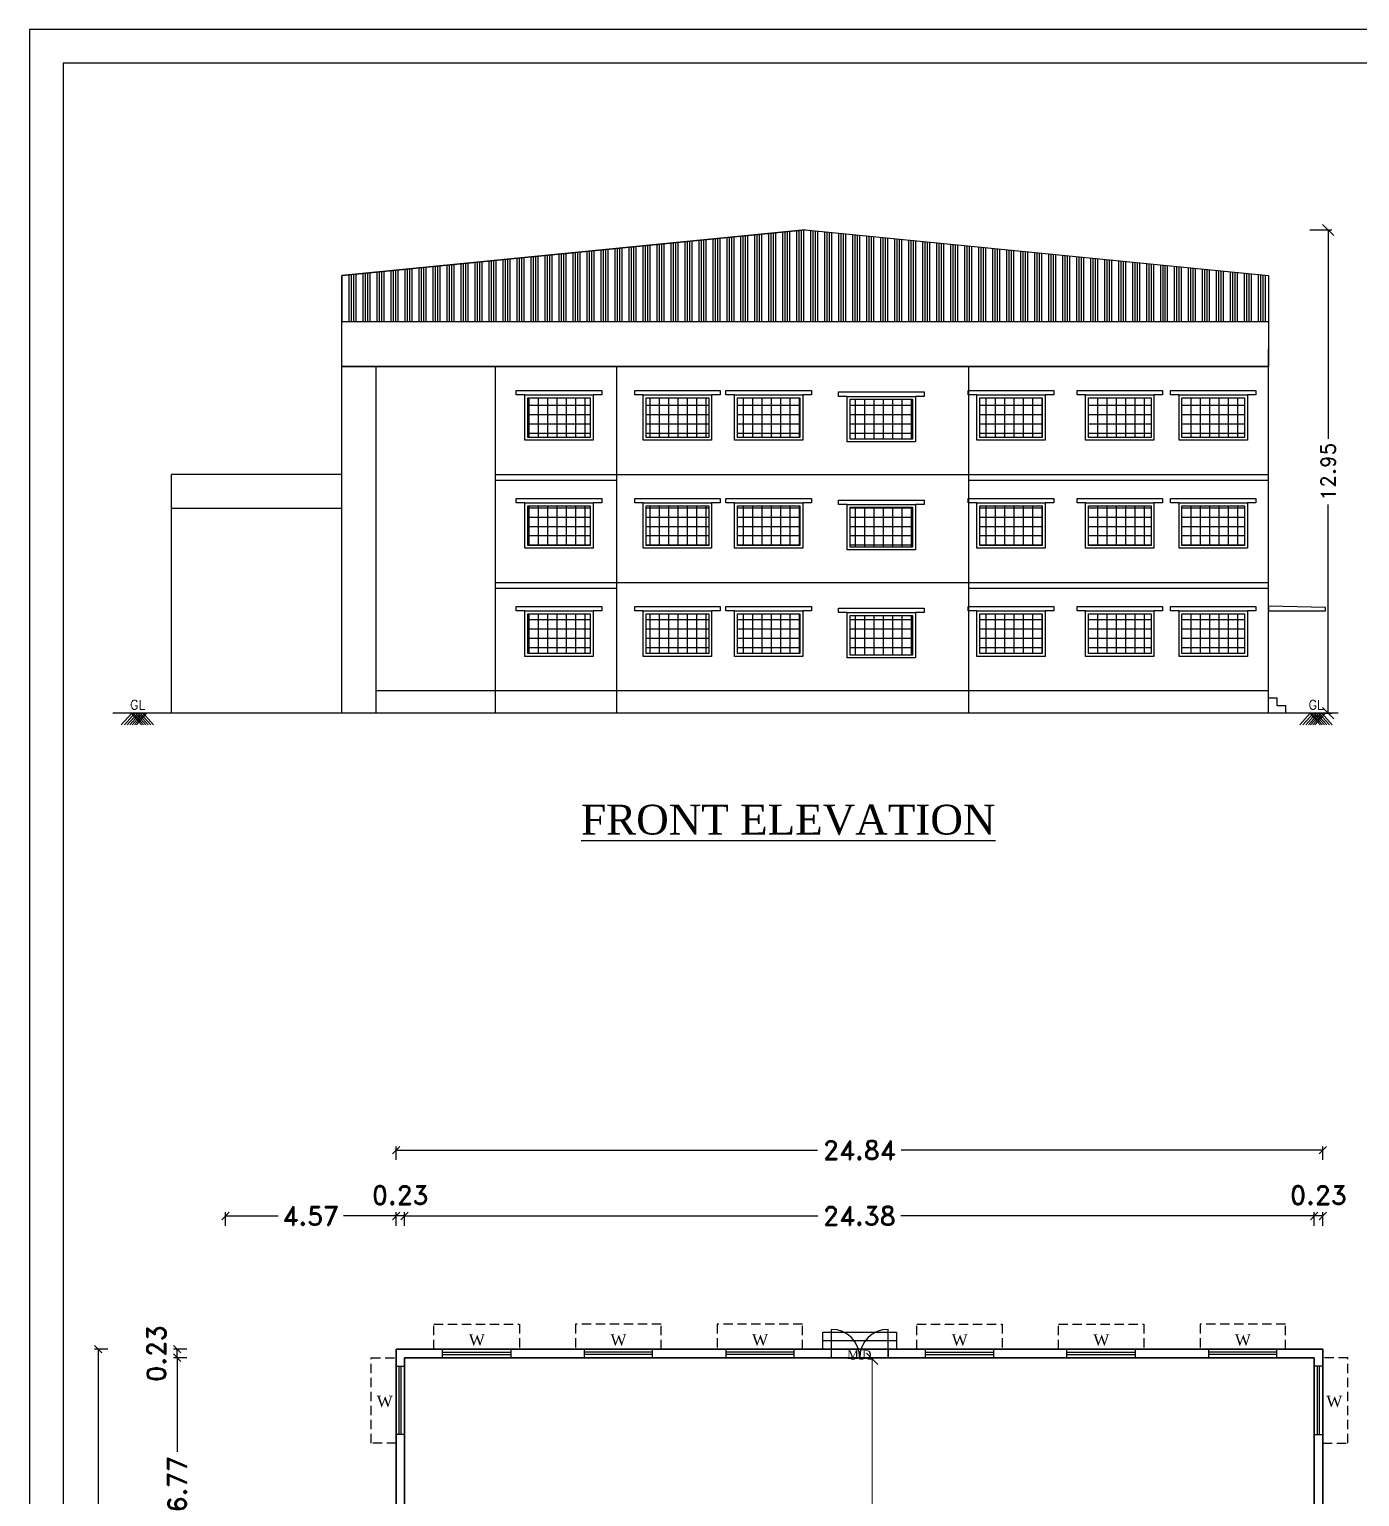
# Model space of a CAD drawing. Header units: metres. Extents: x 0 to 2856, y 0 to 1718.
# Drawn here: x 2689.32 to 2724.98, y 1651.28 to 1690.61 of the extents above; entities that cross this region are included whole.
import ezdxf

# ---------------------------------------------------------------- set-up
doc = ezdxf.new("R2010")
doc.units = ezdxf.units.M
doc.header["$MEASUREMENT"] = 0
doc.linetypes.add('DOT2', pattern=[0.125, 0, -0.125])
doc.linetypes.add('HIDDEN', pattern=[0.375, 0.25, -0.125])
doc.layers.add('BLK_1_FLR_0_BLT_UP_AREA', color=45, linetype='Continuous', plot=False)
for name, color, linetype in [('BLK_1_FLR_0_CARPET_AREA', 10, 'Continuous'), ('BLK_1_FLR_0_REGULAR_ROOM_1', 4, 'Continuous'), ('BLK_1_HT_OF_BLDG', 5, 'Continuous'), ('cen', 1, 'Continuous'), ('dim', 12, 'Continuous'), ('hat', 5, 'Continuous'), ('hid', 174, 'HIDDEN'), ('ID', 3, 'Continuous')]:
    doc.layers.add(name, color=color, linetype=linetype)
doc.layers.add('DIST_EXIT', color=7, linetype='Continuous', lineweight=0)
doc.styles.add('rd', font='romand.shx')
doc.styles.add('Tahoma', font='times.ttf', dxfattribs={"height": 0.3})
doc.dimstyles.get("Standard").update_dxf_attribs({"dimtxt": 3, "dimasz": 3, "dimexe": 1, "dimexo": 1, "dimgap": 0.09, "dimtad": 0, "dimdec": 4, "dimzin": 2, "dimdsep": 46, "dimlunit": 4, "dimtxsty": 'rd', "dimblk": 'OBLIQUE', "dimcen": 0.09, "dimclrd": 12, "dimclre": 12, "dimclrt": 5, "dimadec": 0, "dimazin": 0, "dimtfac": 1, "dimtdec": 4, "dimtix": 1, "dimtmove": 2, "dimatfit": 3, "dimfxl": 0, "dimtolj": 1, "dimtzin": 0, "dimarcsym": 0})
pattern_1 = [(90, (172.21432, -374.20915), (-0.25, 1e-16), []), (180, (172.21432, -374.20915), (-1e-16, -0.25), [])]

# ---------------------------------------------------------------- blocks, each defined once
blk = doc.blocks.new('A$C6815115D')
at = {"layer": 'cen'}
for p, q in [((0.23, 0.145), (2.06, 0.145)), ((0.23, 0.09), (2.06, 0.09))]:
    blk.add_line(p, q, dxfattribs=at)
blk.add_lwpolyline([(0.23, 0.23), (2.06, 0.23), (2.06, 0), (0.23, 0)], close=True, dxfattribs=at)
at = {"layer": 'hid', "linetype": 'HIDDEN'}
blk.add_lwpolyline([(0, 0.23), (0, 0.9), (2.29, 0.9), (2.29, 0.23)], dxfattribs=at)
blk = doc.blocks.new('_Oblique')
at = {"color": 0, "linetype": 'ByBlock', "lineweight": -2}
blk.add_line((-0.5, -0.5), (0.5, 0.5), dxfattribs=at)
blk = doc.blocks.new('*D131')
at = {"layer": 'Defpoints', "color": 0}
for p in [(2699.149, 1658.805), (2699.149, 1658.445), (2699.377, 1658.445)]:
    blk.add_point(p, dxfattribs=at)
at = {"layer": 'dim', "color": 12, "lineweight": -2}
for p, q in [((2699.149, 1658.545), (2699.149, 1658.905)), ((2699.377, 1658.805), (2699.149, 1658.805)), ((2699.377, 1658.545), (2699.377, 1658.905))]:
    blk.add_line(p, q, dxfattribs=at)
at = {"layer": 'dim', "color": 12, "lineweight": -2, "xscale": 0.2, "yscale": 0.2, "zscale": 0.2, "rotation": 180}
blk.add_blockref('_Oblique', (2699.149, 1658.805), dxfattribs=at)
at = {"layer": 'dim', "color": 12, "lineweight": -2, "xscale": 0.2, "yscale": 0.2, "zscale": 0.2}
blk.add_blockref('_Oblique', (2699.377, 1658.805), dxfattribs=at)
at = {"layer": 'dim', "color": 7, "insert": (2699.263, 1659.362), "char_height": 0.5, "attachment_point": 5, "style": 'rd'}
blk.add_mtext('\\A1;0.23', dxfattribs=at)
blk = doc.blocks.new('*D132')
at = {"layer": 'Defpoints', "color": 0}
for p in [(2699.377, 1658.805), (2699.377, 1658.445), (2723.761, 1658.445)]:
    blk.add_point(p, dxfattribs=at)
at = {"layer": 'dim', "color": 12, "lineweight": -2}
for p, q in [((2699.377, 1658.545), (2699.377, 1658.905)), ((2699.377, 1658.805), (2710.458, 1658.805)), ((2723.761, 1658.805), (2712.681, 1658.805)), ((2723.761, 1658.545), (2723.761, 1658.905))]:
    blk.add_line(p, q, dxfattribs=at)
at = {"layer": 'dim', "color": 12, "lineweight": -2, "xscale": 0.2, "yscale": 0.2, "zscale": 0.2, "rotation": 180}
blk.add_blockref('_Oblique', (2699.377, 1658.805), dxfattribs=at)
at = {"layer": 'dim', "color": 12, "lineweight": -2, "xscale": 0.2, "yscale": 0.2, "zscale": 0.2}
blk.add_blockref('_Oblique', (2723.761, 1658.805), dxfattribs=at)
at = {"layer": 'dim', "color": 7, "insert": (2711.569, 1658.805), "char_height": 0.5, "attachment_point": 5, "style": 'rd'}
blk.add_mtext('\\A1;24.38', dxfattribs=at)
blk = doc.blocks.new('*D133')
at = {"layer": 'Defpoints', "color": 0}
for p in [(2723.761, 1658.805), (2723.761, 1658.445), (2723.99, 1658.445)]:
    blk.add_point(p, dxfattribs=at)
at = {"layer": 'dim', "color": 12, "lineweight": -2}
for p, q in [((2723.761, 1658.545), (2723.761, 1658.905)), ((2723.99, 1658.805), (2723.761, 1658.805)), ((2723.99, 1658.545), (2723.99, 1658.905))]:
    blk.add_line(p, q, dxfattribs=at)
at = {"layer": 'dim', "color": 12, "lineweight": -2, "xscale": 0.2, "yscale": 0.2, "zscale": 0.2, "rotation": 180}
blk.add_blockref('_Oblique', (2723.761, 1658.805), dxfattribs=at)
at = {"layer": 'dim', "color": 12, "lineweight": -2, "xscale": 0.2, "yscale": 0.2, "zscale": 0.2}
blk.add_blockref('_Oblique', (2723.99, 1658.805), dxfattribs=at)
at = {"layer": 'dim', "color": 7, "insert": (2723.876, 1659.362), "char_height": 0.5, "attachment_point": 5, "style": 'rd'}
blk.add_mtext('\\A1;0.23', dxfattribs=at)
blk = doc.blocks.new('*D134')
at = {"layer": 'Defpoints', "color": 0}
for p in [(2699.149, 1660.571), (2699.149, 1660.211), (2723.99, 1660.211)]:
    blk.add_point(p, dxfattribs=at)
at = {"layer": 'dim', "color": 12, "lineweight": -2}
for p, q in [((2699.149, 1660.311), (2699.149, 1660.671)), ((2699.149, 1660.571), (2710.446, 1660.571)), ((2723.99, 1660.571), (2712.693, 1660.571)), ((2723.99, 1660.311), (2723.99, 1660.671))]:
    blk.add_line(p, q, dxfattribs=at)
at = {"layer": 'dim', "color": 12, "lineweight": -2, "xscale": 0.2, "yscale": 0.2, "zscale": 0.2, "rotation": 180}
blk.add_blockref('_Oblique', (2699.149, 1660.571), dxfattribs=at)
at = {"layer": 'dim', "color": 12, "lineweight": -2, "xscale": 0.2, "yscale": 0.2, "zscale": 0.2}
blk.add_blockref('_Oblique', (2723.99, 1660.571), dxfattribs=at)
at = {"layer": 'dim', "color": 7, "insert": (2711.569, 1660.571), "char_height": 0.5, "attachment_point": 5, "style": 'rd'}
blk.add_mtext('\\A1;24.84', dxfattribs=at)
blk = doc.blocks.new('*D135')
at = {"layer": 'Defpoints', "color": 0}
for p in [(2699.149, 1658.805), (2694.577, 1658.445), (2699.149, 1658.445)]:
    blk.add_point(p, dxfattribs=at)
at = {"layer": 'dim', "color": 12, "lineweight": -2}
for p, q in [((2694.577, 1658.545), (2694.577, 1658.905)), ((2694.577, 1658.805), (2695.989, 1658.805)), ((2699.149, 1658.805), (2697.737, 1658.805)), ((2699.149, 1658.545), (2699.149, 1658.905))]:
    blk.add_line(p, q, dxfattribs=at)
at = {"layer": 'dim', "color": 12, "lineweight": -2, "xscale": 0.2, "yscale": 0.2, "zscale": 0.2, "rotation": 180}
blk.add_blockref('_Oblique', (2694.577, 1658.805), dxfattribs=at)
at = {"layer": 'dim', "color": 12, "lineweight": -2, "xscale": 0.2, "yscale": 0.2, "zscale": 0.2}
blk.add_blockref('_Oblique', (2699.149, 1658.805), dxfattribs=at)
at = {"layer": 'dim', "color": 7, "insert": (2696.863, 1658.805), "char_height": 0.5, "attachment_point": 5, "style": 'rd'}
blk.add_mtext('\\A1;4.57', dxfattribs=at)
blk = doc.blocks.new('*D142')
at = {"layer": 'Defpoints', "color": 0}
for p in [(2693.281, 1655.234), (2693.64, 1655.234), (2693.64, 1655.006)]:
    blk.add_point(p, dxfattribs=at)
at = {"layer": 'dim', "color": 12, "lineweight": -2}
for p, q in [((2693.54, 1655.234), (2693.181, 1655.234)), ((2693.281, 1655.006), (2693.281, 1655.234)), ((2693.54, 1655.006), (2693.181, 1655.006))]:
    blk.add_line(p, q, dxfattribs=at)
at = {"layer": 'dim', "color": 12, "lineweight": -2, "xscale": 0.2, "yscale": 0.2, "zscale": 0.2}
for p, rotation in [((2693.281, 1655.234), 90), ((2693.281, 1655.006), 270)]:
    blk.add_blockref('_Oblique', p, dxfattribs=dict(at, rotation=rotation))
at = {"layer": 'dim', "color": 7, "insert": (2692.723, 1655.12), "char_height": 0.5, "attachment_point": 5, "rotation": 90, "style": 'rd'}
blk.add_mtext('\\A1;0.23', dxfattribs=at)
blk = doc.blocks.new('*D143')
at = {"layer": 'Defpoints', "color": 0}
for p in [(2693.281, 1655.006), (2693.64, 1655.006), (2693.64, 1648.234)]:
    blk.add_point(p, dxfattribs=at)
at = {"layer": 'dim', "color": 12, "lineweight": -2}
for p, q in [((2693.54, 1655.006), (2693.181, 1655.006)), ((2693.281, 1655.006), (2693.281, 1652.482)), ((2693.281, 1648.234), (2693.281, 1650.758)), ((2693.54, 1648.234), (2693.181, 1648.234))]:
    blk.add_line(p, q, dxfattribs=at)
at = {"layer": 'dim', "color": 12, "lineweight": -2, "xscale": 0.2, "yscale": 0.2, "zscale": 0.2}
for p, rotation in [((2693.281, 1655.006), 90), ((2693.281, 1648.234), 270)]:
    blk.add_blockref('_Oblique', p, dxfattribs=dict(at, rotation=rotation))
at = {"layer": 'dim', "color": 7, "insert": (2693.281, 1651.62), "char_height": 0.5, "attachment_point": 5, "rotation": 90, "style": 'rd'}
blk.add_mtext('\\A1;6.77', dxfattribs=at)
blk = doc.blocks.new('*D152')
at = {"layer": 'Defpoints', "color": 0}
for p in [(2691.161, 1655.234), (2691.52, 1655.234), (2691.52, 1604.876)]:
    blk.add_point(p, dxfattribs=at)
at = {"layer": 'dim', "color": 12, "lineweight": -2}
for p, q in [((2691.42, 1655.234), (2691.061, 1655.234)), ((2691.161, 1655.234), (2691.161, 1631.167)), ((2691.161, 1604.876), (2691.161, 1628.943)), ((2691.42, 1604.876), (2691.061, 1604.876))]:
    blk.add_line(p, q, dxfattribs=at)
at = {"layer": 'dim', "color": 12, "lineweight": -2, "xscale": 0.2, "yscale": 0.2, "zscale": 0.2}
for p, rotation in [((2691.161, 1655.234), 90), ((2691.161, 1604.876), 270)]:
    blk.add_blockref('_Oblique', p, dxfattribs=dict(at, rotation=rotation))
at = {"layer": 'dim', "color": 7, "insert": (2691.161, 1630.055), "char_height": 0.5, "attachment_point": 5, "rotation": 90, "style": 'rd'}
blk.add_mtext('\\A1;50.36', dxfattribs=at)
blk = doc.blocks.new('*D198')
at = {"layer": 'BLK_1_HT_OF_BLDG', "color": 12, "lineweight": -2}
for p, q in [((2723.642, 1685.236), (2724.235, 1685.236)), ((2724.135, 1685.236), (2724.135, 1679.64)), ((2724.135, 1672.282), (2724.135, 1677.878)), ((2723.642, 1672.282), (2724.235, 1672.282))]:
    blk.add_line(p, q, dxfattribs=at)
at = {"layer": 'Defpoints', "color": 0}
for p in [(2723.542, 1685.236), (2723.542, 1672.282), (2724.135, 1672.282)]:
    blk.add_point(p, dxfattribs=at)
at = {"layer": 'BLK_1_HT_OF_BLDG', "color": 12, "lineweight": -2, "xscale": 0.3, "yscale": 0.3, "zscale": 0.3}
for p, rotation in [((2724.135, 1685.236), 90), ((2724.135, 1672.282), 270)]:
    blk.add_blockref('_Oblique', p, dxfattribs=dict(at, rotation=rotation))
at = {"layer": 'BLK_1_HT_OF_BLDG', "color": 7, "insert": (2724.135, 1678.759), "char_height": 0.4, "attachment_point": 5, "rotation": 90, "style": 'rd'}
blk.add_mtext('\\A1;12.95', dxfattribs=at)
blk = doc.blocks.new('*D229')
at = {"layer": 'Defpoints', "color": 0}
for p in [(2711.245, 1654.975), (2711.909, 1654.975), (2710.269, 1631.783)]:
    blk.add_point(p, dxfattribs=at)
at = {"layer": 'DIST_EXIT', "linetype": 'DOT2', "lineweight": -2}
for p, q in [((2711.345, 1654.975), (2712.009, 1654.975)), ((2710.369, 1631.783), (2712.009, 1631.783))]:
    blk.add_line(p, q, dxfattribs=at)
at = {"layer": 'DIST_EXIT'}
for p, q in [((2711.909, 1654.975), (2711.909, 1644.079)), ((2711.909, 1631.783), (2711.909, 1642.679))]:
    blk.add_line(p, q, dxfattribs=at)
at = {"layer": 'DIST_EXIT', "xscale": 0.3, "yscale": 0.3, "zscale": 0.3}
for p, rotation in [((2711.909, 1654.975), 90), ((2711.909, 1631.783), 270)]:
    blk.add_blockref('_Oblique', p, dxfattribs=dict(at, rotation=rotation))
at = {"layer": 'DIST_EXIT', "insert": (2711.909, 1643.379), "char_height": 0.3, "attachment_point": 5, "rotation": 90, "style": 'rd'}
blk.add_mtext('\\A1;23.19', dxfattribs=at)

msp = doc.modelspace()

# ---------------------------------------------------------------- hatches: boundary and pattern name
at = {"layer": 'hat'}
h = msp.add_hatch(dxfattribs=at)
h.set_pattern_fill('ANSI34', color=256, scale=0.5, angle=45, style=0)
h.set_pattern_definition([(90, (28.2698, -447.0418), (-0.375, 1e-16), []), (90, (28.3323, -446.9793), (-0.375, 1e-16), []), (90, (28.3948, -446.9168), (-0.375, 1e-16), []), (90, (28.4573, -446.8543), (-0.375, 1e-16), [])])
h.paths.add_polyline_path([(2722.539, 1682.778), (2722.539, 1684.017), (2710.119, 1685.236), (2697.698, 1684.017), (2697.698, 1682.778)])
h = msp.add_hatch(dxfattribs=at)
h.set_pattern_fill('ANSI37', color=256, scale=2, angle=45)
h.set_pattern_definition(pattern_1)
h.paths.add_polyline_path([(2704.356, 1679.673), (2704.356, 1680.74), (2702.678, 1680.74), (2702.678, 1679.673)])
h = msp.add_hatch(dxfattribs=at)
h.set_pattern_fill('ANSI37', color=256, scale=2, angle=45)
h.set_pattern_definition(pattern_1)
h.paths.add_polyline_path([(2707.531, 1679.673), (2707.531, 1680.74), (2705.853, 1680.74), (2705.853, 1679.673)])
h = msp.add_hatch(dxfattribs=at)
h.set_pattern_fill('ANSI37', color=256, scale=2, angle=45)
h.set_pattern_definition(pattern_1)
h.paths.add_polyline_path([(2709.974, 1679.673), (2709.974, 1680.74), (2708.297, 1680.74), (2708.297, 1679.673)])
h = msp.add_hatch(dxfattribs=at)
h.set_pattern_fill('ANSI37', color=256, scale=2, angle=45)
h.set_pattern_definition(pattern_1)
h.paths.add_polyline_path([(2712.996, 1679.629), (2712.996, 1680.696), (2711.318, 1680.696), (2711.318, 1679.629)])
h = msp.add_hatch(dxfattribs=at)
h.set_pattern_fill('ANSI37', color=256, scale=2, angle=45)
h.set_pattern_definition(pattern_1)
h.paths.add_polyline_path([(2716.472, 1679.673), (2716.472, 1680.74), (2714.795, 1680.74), (2714.795, 1679.673)])
h = msp.add_hatch(dxfattribs=at)
h.set_pattern_fill('ANSI37', color=256, scale=2, angle=45)
h.set_pattern_definition(pattern_1)
h.paths.add_polyline_path([(2719.386, 1679.673), (2719.386, 1680.74), (2717.709, 1680.74), (2717.709, 1679.673)])
h = msp.add_hatch(dxfattribs=at)
h.set_pattern_fill('ANSI37', color=256, scale=2, angle=45)
h.set_pattern_definition(pattern_1)
h.paths.add_polyline_path([(2721.893, 1679.673), (2721.893, 1680.74), (2720.215, 1680.74), (2720.215, 1679.673)])
h = msp.add_hatch(dxfattribs=at)
h.set_pattern_fill('ANSI37', color=256, scale=2, angle=45)
h.set_pattern_definition(pattern_1)
h.paths.add_polyline_path([(2704.356, 1676.778), (2704.356, 1677.845), (2702.678, 1677.845), (2702.678, 1676.778)])
h = msp.add_hatch(dxfattribs=at)
h.set_pattern_fill('ANSI37', color=256, scale=2, angle=45)
h.set_pattern_definition(pattern_1)
h.paths.add_polyline_path([(2707.531, 1676.778), (2707.531, 1677.845), (2705.853, 1677.845), (2705.853, 1676.778)])
h = msp.add_hatch(dxfattribs=at)
h.set_pattern_fill('ANSI37', color=256, scale=2, angle=45)
h.set_pattern_definition(pattern_1)
h.paths.add_polyline_path([(2709.974, 1676.778), (2709.974, 1677.845), (2708.297, 1677.845), (2708.297, 1676.778)])
h = msp.add_hatch(dxfattribs=at)
h.set_pattern_fill('ANSI37', color=256, scale=2, angle=45)
h.set_pattern_definition(pattern_1)
h.paths.add_polyline_path([(2712.996, 1676.734), (2712.996, 1677.801), (2711.318, 1677.801), (2711.318, 1676.734)])
h = msp.add_hatch(dxfattribs=at)
h.set_pattern_fill('ANSI37', color=256, scale=2, angle=45)
h.set_pattern_definition(pattern_1)
h.paths.add_polyline_path([(2716.472, 1676.778), (2716.472, 1677.845), (2714.795, 1677.845), (2714.795, 1676.778)])
h = msp.add_hatch(dxfattribs=at)
h.set_pattern_fill('ANSI37', color=256, scale=2, angle=45)
h.set_pattern_definition(pattern_1)
h.paths.add_polyline_path([(2719.386, 1676.778), (2719.386, 1677.845), (2717.709, 1677.845), (2717.709, 1676.778)])
h = msp.add_hatch(dxfattribs=at)
h.set_pattern_fill('ANSI37', color=256, scale=2, angle=45)
h.set_pattern_definition(pattern_1)
h.paths.add_polyline_path([(2721.893, 1676.778), (2721.893, 1677.845), (2720.215, 1677.845), (2720.215, 1676.778)])
h = msp.add_hatch(dxfattribs=at)
h.set_pattern_fill('ANSI37', color=256, scale=2, angle=45)
h.set_pattern_definition(pattern_1)
h.paths.add_polyline_path([(2704.356, 1673.882), (2704.356, 1674.949), (2702.678, 1674.949), (2702.678, 1673.882)])
h = msp.add_hatch(dxfattribs=at)
h.set_pattern_fill('ANSI37', color=256, scale=2, angle=45)
h.set_pattern_definition(pattern_1)
h.paths.add_polyline_path([(2707.531, 1673.882), (2707.531, 1674.949), (2705.853, 1674.949), (2705.853, 1673.882)])
h = msp.add_hatch(dxfattribs=at)
h.set_pattern_fill('ANSI37', color=256, scale=2, angle=45)
h.set_pattern_definition(pattern_1)
h.paths.add_polyline_path([(2709.974, 1673.882), (2709.974, 1674.949), (2708.297, 1674.949), (2708.297, 1673.882)])
h = msp.add_hatch(dxfattribs=at)
h.set_pattern_fill('ANSI37', color=256, scale=2, angle=45)
h.set_pattern_definition(pattern_1)
h.paths.add_polyline_path([(2712.996, 1673.838), (2712.996, 1674.905), (2711.318, 1674.905), (2711.318, 1673.838)])
h = msp.add_hatch(dxfattribs=at)
h.set_pattern_fill('ANSI37', color=256, scale=2, angle=45)
h.set_pattern_definition(pattern_1)
h.paths.add_polyline_path([(2716.472, 1673.882), (2716.472, 1674.949), (2714.795, 1674.949), (2714.795, 1673.882)])
h = msp.add_hatch(dxfattribs=at)
h.set_pattern_fill('ANSI37', color=256, scale=2, angle=45)
h.set_pattern_definition(pattern_1)
h.paths.add_polyline_path([(2719.386, 1673.882), (2719.386, 1674.949), (2717.709, 1674.949), (2717.709, 1673.882)])
h = msp.add_hatch(dxfattribs=at)
h.set_pattern_fill('ANSI37', color=256, scale=2, angle=45)
h.set_pattern_definition(pattern_1)
h.paths.add_polyline_path([(2721.893, 1673.882), (2721.893, 1674.949), (2720.215, 1674.949), (2720.215, 1673.882)])

# ---------------------------------------------------------------- linework, layer by layer
at = {"linetype": 'Continuous', "lineweight": -2}
for p, q in [((2710.119, 1685.236), (2697.698, 1684.017)), ((2710.119, 1685.236), (2722.539, 1684.017)), ((2697.698, 1672.282), (2697.698, 1682.04)), ((2722.539, 1672.282), (2722.539, 1682.04)), ((2697.698, 1681.578), (2722.539, 1681.578)), ((2698.613, 1672.282), (2698.613, 1681.578)), ((2698.613, 1681.578), (2722.539, 1681.578)), ((2705.061, 1681.578), (2705.061, 1672.282)), ((2714.491, 1681.578), (2714.491, 1672.282)), ((2701.818, 1675.787), (2705.061, 1675.787)), ((2701.818, 1675.635), (2705.061, 1675.635)), ((2714.491, 1675.787), (2722.539, 1675.787)), ((2714.491, 1675.635), (2722.539, 1675.635)), ((2724.063, 1675.114), (2722.539, 1675.152)), ((2722.539, 1675.152), (2722.539, 1675.025)), ((2722.539, 1675.025), (2724.063, 1675.025)), ((2724.063, 1675.025), (2724.063, 1675.114)), ((2698.613, 1672.892), (2705.061, 1672.892)), ((2705.061, 1672.892), (2722.539, 1672.892)), ((2724.406, 1672.282), (2691.559, 1672.282))]:
    msp.add_line(p, q, dxfattribs=at)
for p, q in [((2697.698, 1682.778), (2722.539, 1682.778)), ((2701.818, 1675.787), (2701.818, 1681.578)), ((2693.126, 1672.282), (2693.126, 1678.683)), ((2697.698, 1678.683), (2693.126, 1678.683)), ((2701.818, 1678.683), (2714.491, 1678.683)), ((2714.491, 1678.683), (2722.539, 1678.683)), ((2701.818, 1678.53), (2705.061, 1678.53)), ((2714.491, 1678.53), (2722.539, 1678.53)), ((2697.698, 1677.768), (2693.126, 1677.768)), ((2697.698, 1672.282), (2697.698, 1677.768)), ((2701.818, 1672.282), (2701.818, 1675.787)), ((2701.818, 1675.787), (2722.539, 1675.787)), ((2710.587, 1655.236), (2710.587, 1655.695)), ((2710.587, 1655.695), (2712.567, 1655.695)), ((2710.587, 1655.465), (2712.567, 1655.465)), ((2710.817, 1655.465), (2712.337, 1655.465)), ((2712.567, 1655.695), (2712.567, 1655.236)), ((2699.149, 1648.236), (2699.149, 1655.236)), ((2699.149, 1655.236), (2723.99, 1655.236)), ((2710.817, 1655.006), (2710.817, 1655.235)), ((2710.817, 1655.235), (2712.337, 1655.235)), ((2712.337, 1655.235), (2712.337, 1655.006)), ((2723.99, 1655.236), (2723.99, 1604.878)), ((2699.379, 1611.431), (2699.379, 1655.006)), ((2699.379, 1655.006), (2710.817, 1655.006)), ((2712.337, 1655.006), (2723.76, 1655.006)), ((2723.76, 1655.006), (2723.76, 1643.892))]:
    msp.add_line(p, q)
at = {"lineweight": -2}
for p, q in [((2692.064, 1672.282), (2691.782, 1671.973)), ((2692.148, 1672.282), (2691.865, 1671.973)), ((2692.223, 1672.282), (2691.94, 1671.973)), ((2692.293, 1672.282), (2692.011, 1671.973)), ((2692.046, 1672.282), (2692.329, 1671.973)), ((2692.355, 1672.282), (2692.072, 1671.973)), ((2692.099, 1672.282), (2692.382, 1671.973)), ((2692.416, 1672.282), (2692.134, 1671.973)), ((2692.161, 1672.282), (2692.443, 1671.973)), ((2692.469, 1672.282), (2692.187, 1671.973)), ((2692.223, 1672.282), (2692.505, 1671.973)), ((2692.293, 1672.282), (2692.575, 1671.973)), ((2692.368, 1672.282), (2692.65, 1671.973)), ((2723.657, 1672.282), (2723.375, 1671.973)), ((2723.741, 1672.282), (2723.458, 1671.973)), ((2723.816, 1672.282), (2723.533, 1671.973)), ((2723.886, 1672.282), (2723.604, 1671.973)), ((2723.64, 1672.282), (2723.922, 1671.973)), ((2723.948, 1672.282), (2723.665, 1671.973)), ((2723.692, 1672.282), (2723.975, 1671.973)), ((2724.009, 1672.282), (2723.727, 1671.973)), ((2723.754, 1672.282), (2724.036, 1671.973)), ((2724.062, 1672.282), (2723.78, 1671.973)), ((2723.816, 1672.282), (2724.098, 1671.973)), ((2723.886, 1672.282), (2724.168, 1671.973)), ((2723.961, 1672.282), (2724.243, 1671.973))]:
    msp.add_line(p, q, dxfattribs=at)
at = {"color": 30}
for points in [[(2689.318, 1574.683), (2855.825, 1574.683), (2855.825, 1690.613), (2689.318, 1690.613)], [(2690.223, 1575.588), (2854.92, 1575.588), (2854.92, 1689.708), (2690.223, 1689.708), (2690.223, 1575.588)]]:
    msp.add_lwpolyline(points, close=True, dxfattribs=at)
at = {"linetype": 'Continuous', "lineweight": -2}
for points in [[(2697.698, 1684.017), (2710.119, 1685.236), (2722.539, 1684.017), (2722.539, 1681.578), (2697.698, 1681.578)], [(2702.602, 1680.816), (2704.432, 1680.816), (2704.432, 1679.597), (2702.602, 1679.597)], [(2702.678, 1680.74), (2704.356, 1680.74), (2704.356, 1679.673), (2702.678, 1679.673)], [(2705.777, 1680.816), (2707.607, 1680.816), (2707.607, 1679.597), (2705.777, 1679.597)], [(2705.853, 1680.74), (2707.531, 1680.74), (2707.531, 1679.673), (2705.853, 1679.673)], [(2708.221, 1680.816), (2710.051, 1680.816), (2710.051, 1679.597), (2708.221, 1679.597)], [(2708.297, 1680.74), (2709.974, 1680.74), (2709.974, 1679.673), (2708.297, 1679.673)], [(2711.242, 1680.772), (2713.072, 1680.772), (2713.072, 1679.553), (2711.242, 1679.553)], [(2711.318, 1680.696), (2712.996, 1680.696), (2712.996, 1679.629), (2711.318, 1679.629)], [(2714.718, 1680.816), (2716.548, 1680.816), (2716.548, 1679.597), (2714.718, 1679.597)], [(2714.795, 1680.74), (2716.472, 1680.74), (2716.472, 1679.673), (2714.795, 1679.673)], [(2717.633, 1680.816), (2719.463, 1680.816), (2719.463, 1679.597), (2717.633, 1679.597)], [(2717.709, 1680.74), (2719.386, 1680.74), (2719.386, 1679.673), (2717.709, 1679.673)], [(2720.139, 1680.816), (2721.969, 1680.816), (2721.969, 1679.597), (2720.139, 1679.597)], [(2720.215, 1680.74), (2721.893, 1680.74), (2721.893, 1679.673), (2720.215, 1679.673)], [(2702.602, 1677.921), (2704.432, 1677.921), (2704.432, 1676.702), (2702.602, 1676.702)], [(2705.777, 1677.921), (2707.607, 1677.921), (2707.607, 1676.702), (2705.777, 1676.702)], [(2708.221, 1677.921), (2710.051, 1677.921), (2710.051, 1676.702), (2708.221, 1676.702)], [(2711.242, 1677.877), (2713.072, 1677.877), (2713.072, 1676.658), (2711.242, 1676.658)], [(2714.718, 1677.921), (2716.548, 1677.921), (2716.548, 1676.702), (2714.718, 1676.702)], [(2717.633, 1677.921), (2719.463, 1677.921), (2719.463, 1676.702), (2717.633, 1676.702)], [(2720.139, 1677.921), (2721.969, 1677.921), (2721.969, 1676.702), (2720.139, 1676.702)], [(2702.678, 1677.845), (2704.356, 1677.845), (2704.356, 1676.778), (2702.678, 1676.778)], [(2705.853, 1677.845), (2707.531, 1677.845), (2707.531, 1676.778), (2705.853, 1676.778)], [(2708.297, 1677.845), (2709.974, 1677.845), (2709.974, 1676.778), (2708.297, 1676.778)], [(2711.318, 1677.801), (2712.996, 1677.801), (2712.996, 1676.734), (2711.318, 1676.734)], [(2714.795, 1677.845), (2716.472, 1677.845), (2716.472, 1676.778), (2714.795, 1676.778)], [(2717.709, 1677.845), (2719.386, 1677.845), (2719.386, 1676.778), (2717.709, 1676.778)], [(2720.215, 1677.845), (2721.893, 1677.845), (2721.893, 1676.778), (2720.215, 1676.778)], [(2702.602, 1675.025), (2704.432, 1675.025), (2704.432, 1673.806), (2702.602, 1673.806)], [(2702.678, 1674.949), (2704.356, 1674.949), (2704.356, 1673.882), (2702.678, 1673.882)], [(2705.777, 1675.025), (2707.607, 1675.025), (2707.607, 1673.806), (2705.777, 1673.806)], [(2705.853, 1674.949), (2707.531, 1674.949), (2707.531, 1673.882), (2705.853, 1673.882)], [(2708.221, 1675.025), (2710.051, 1675.025), (2710.051, 1673.806), (2708.221, 1673.806)], [(2708.297, 1674.949), (2709.974, 1674.949), (2709.974, 1673.882), (2708.297, 1673.882)], [(2711.242, 1674.981), (2713.072, 1674.981), (2713.072, 1673.762), (2711.242, 1673.762)], [(2711.318, 1674.905), (2712.996, 1674.905), (2712.996, 1673.838), (2711.318, 1673.838)], [(2714.718, 1675.025), (2716.548, 1675.025), (2716.548, 1673.806), (2714.718, 1673.806)], [(2714.795, 1674.949), (2716.472, 1674.949), (2716.472, 1673.882), (2714.795, 1673.882)], [(2717.633, 1675.025), (2719.463, 1675.025), (2719.463, 1673.806), (2717.633, 1673.806)], [(2717.709, 1674.949), (2719.386, 1674.949), (2719.386, 1673.882), (2717.709, 1673.882)], [(2720.139, 1675.025), (2721.969, 1675.025), (2721.969, 1673.806), (2720.139, 1673.806)], [(2720.215, 1674.949), (2721.893, 1674.949), (2721.893, 1673.882), (2720.215, 1673.882)]]:
    msp.add_lwpolyline(points, close=True, dxfattribs=at)
for points in [[(2702.602, 1680.816), (2702.372, 1680.816), (2702.372, 1680.936), (2704.432, 1680.936), (2704.662, 1680.936), (2704.662, 1680.816), (2704.432, 1680.816)], [(2705.777, 1680.816), (2705.547, 1680.816), (2705.547, 1680.936), (2707.607, 1680.936), (2707.837, 1680.936), (2707.837, 1680.816), (2707.607, 1680.816)], [(2708.221, 1680.816), (2707.991, 1680.816), (2707.991, 1680.936), (2710.051, 1680.936), (2710.281, 1680.936), (2710.281, 1680.816), (2710.051, 1680.816)], [(2711.242, 1680.772), (2711.012, 1680.772), (2711.012, 1680.892), (2713.072, 1680.892), (2713.302, 1680.892), (2713.302, 1680.772), (2713.072, 1680.772)], [(2714.718, 1680.816), (2714.488, 1680.816), (2714.488, 1680.936), (2716.548, 1680.936), (2716.778, 1680.936), (2716.778, 1680.816), (2716.548, 1680.816)], [(2717.633, 1680.816), (2717.403, 1680.816), (2717.403, 1680.936), (2719.463, 1680.936), (2719.693, 1680.936), (2719.693, 1680.816), (2719.463, 1680.816)], [(2720.139, 1680.816), (2719.909, 1680.816), (2719.909, 1680.936), (2721.969, 1680.936), (2722.199, 1680.936), (2722.199, 1680.816), (2721.969, 1680.816)], [(2702.602, 1677.921), (2702.372, 1677.921), (2702.372, 1678.041), (2704.432, 1678.041), (2704.662, 1678.041), (2704.662, 1677.921), (2704.432, 1677.921)], [(2705.777, 1677.921), (2705.547, 1677.921), (2705.547, 1678.041), (2707.607, 1678.041), (2707.837, 1678.041), (2707.837, 1677.921), (2707.607, 1677.921)], [(2708.221, 1677.921), (2707.991, 1677.921), (2707.991, 1678.041), (2710.051, 1678.041), (2710.281, 1678.041), (2710.281, 1677.921), (2710.051, 1677.921)], [(2711.242, 1677.877), (2711.012, 1677.877), (2711.012, 1677.997), (2713.072, 1677.997), (2713.302, 1677.997), (2713.302, 1677.877), (2713.072, 1677.877)], [(2714.718, 1677.921), (2714.488, 1677.921), (2714.488, 1678.041), (2716.548, 1678.041), (2716.778, 1678.041), (2716.778, 1677.921), (2716.548, 1677.921)], [(2717.633, 1677.921), (2717.403, 1677.921), (2717.403, 1678.041), (2719.463, 1678.041), (2719.693, 1678.041), (2719.693, 1677.921), (2719.463, 1677.921)], [(2720.139, 1677.921), (2719.909, 1677.921), (2719.909, 1678.041), (2721.969, 1678.041), (2722.199, 1678.041), (2722.199, 1677.921), (2721.969, 1677.921)], [(2702.602, 1675.025), (2702.372, 1675.025), (2702.372, 1675.145), (2704.432, 1675.145), (2704.662, 1675.145), (2704.662, 1675.025), (2704.432, 1675.025)], [(2705.777, 1675.025), (2705.547, 1675.025), (2705.547, 1675.145), (2707.607, 1675.145), (2707.837, 1675.145), (2707.837, 1675.025), (2707.607, 1675.025)], [(2708.221, 1675.025), (2707.991, 1675.025), (2707.991, 1675.145), (2710.051, 1675.145), (2710.281, 1675.145), (2710.281, 1675.025), (2710.051, 1675.025)], [(2714.718, 1675.025), (2714.488, 1675.025), (2714.488, 1675.145), (2716.548, 1675.145), (2716.778, 1675.145), (2716.778, 1675.025), (2716.548, 1675.025)], [(2717.633, 1675.025), (2717.403, 1675.025), (2717.403, 1675.145), (2719.463, 1675.145), (2719.693, 1675.145), (2719.693, 1675.025), (2719.463, 1675.025)], [(2720.139, 1675.025), (2719.909, 1675.025), (2719.909, 1675.145), (2721.969, 1675.145), (2722.199, 1675.145), (2722.199, 1675.025), (2721.969, 1675.025)], [(2711.242, 1674.981), (2711.012, 1674.981), (2711.012, 1675.101), (2713.072, 1675.101), (2713.302, 1675.101), (2713.302, 1674.981), (2713.072, 1674.981)], [(2722.999, 1672.282), (2722.999, 1672.482), (2722.769, 1672.482), (2722.769, 1672.682), (2722.539, 1672.682)]]:
    msp.add_lwpolyline(points)
at = {"layer": 'BLK_1_FLR_0_BLT_UP_AREA', "color": 45}
msp.add_lwpolyline([(2723.99, 1655.236), (2699.149, 1655.236), (2699.149, 1648.236), (2694.577, 1648.236), (2694.577, 1642.902), (2699.149, 1642.902), (2699.149, 1604.878), (2723.99, 1604.878)], close=True, dxfattribs=at)
at = {"layer": 'BLK_1_FLR_0_CARPET_AREA', "color": 1}
msp.add_lwpolyline([(2723.76, 1611.431), (2723.76, 1655.006), (2699.379, 1655.006), (2699.379, 1648.006)], dxfattribs=at)
at = {"layer": 'BLK_1_FLR_0_REGULAR_ROOM_1', "color": 4}
msp.add_lwpolyline([(2699.379, 1655.006), (2723.76, 1655.006), (2723.76, 1611.431), (2699.379, 1611.431)], close=True, dxfattribs=at)
at = {"layer": 'ID', "ltscale": 400}
for p, q in [((2710.817, 1655.006), (2710.817, 1655.766)), ((2712.337, 1655.006), (2712.337, 1655.766)), ((2710.817, 1655.006), (2712.337, 1655.006))]:
    msp.add_line(p, q, dxfattribs=at)
for centre, start, end in [((2710.817, 1655.006), 0, 90), ((2712.337, 1655.006), 90, 180)]:
    msp.add_arc(centre, 0.76, start, end, dxfattribs=at)

# ---------------------------------------------------------------- block references
for p in [(2700.165, 1655.006), (2713.107, 1655.006), (2716.904, 1655.006)]:
    msp.add_blockref('A$C6815115D', p)
at = {"xscale": -1}
for p in [(2706.251, 1655.006), (2710.047, 1655.006), (2722.99, 1655.006)]:
    msp.add_blockref('A$C6815115D', p, dxfattribs=at)
at = {"rotation": 90.00000000000004}
msp.add_blockref('A$C6815115D', (2699.379, 1652.716), dxfattribs=at)
at = {"xscale": -1, "rotation": 270}
msp.add_blockref('A$C6815115D', (2723.76, 1652.716), dxfattribs=at)

# ---------------------------------------------------------------- texts
at = {"style": 'Tahoma'}
for s, height, p in [('%%UFRONT ELEVATION', 0.8, (2704.108, 1669.03)), ('W', 0.3, (2701.1, 1655.334)), ('W', 0.3, (2704.896, 1655.334)), ('W', 0.3, (2708.692, 1655.334)), ('W', 0.3, (2714.043, 1655.334)), ('W', 0.3, (2717.839, 1655.334)), ('W', 0.3, (2721.635, 1655.334)), ('M.D', 0.23, (2711.245, 1654.975)), ('W', 0.3, (2698.632, 1653.686)), ('W', 0.3, (2724.086, 1653.686))]:
    msp.add_text(s, height=height, dxfattribs=at).set_placement(p)
at = {"char_height": 0.2489, "attachment_point": 5, "style": 'rd'}
for insert in [(2692.221, 1672.509), (2723.814, 1672.509)]:
    msp.add_mtext('GL', dxfattribs=dict(at, insert=insert))

# ---------------------------------------------------------------- dimensions: what is measured, and where the dimension line sits
at = {"layer": 'BLK_1_HT_OF_BLDG'}
dim = msp.add_linear_dim(base=(2724.135, 1672.282), p1=(2723.542, 1685.236), p2=(2723.542, 1672.282), angle=90, dimstyle='Standard', override={"dimscale": 0.1, "dimtxt": 4, "dimgap": 1, "dimdec": 2, "dimzin": 8, "dimlunit": 2, "dimpost": '\\X', "dimclrt": 7, "dimtdec": 2, "dimtofl": 0, "dimfxl": 0.18, "dimarcsym": 1}, dxfattribs=at)
dim.commit()
dim.dimension.update_dxf_attribs({"geometry": '*D198', "text_midpoint": (2724.135, 1678.759)})
at = {"layer": 'dim'}
for base, p1, p2, picture, middle in [((2699.149, 1660.571), (2723.99, 1660.211), (2699.149, 1660.211), '*D134', (2711.569, 1660.571)), ((2699.377, 1658.805), (2723.761, 1658.445), (2699.377, 1658.445), '*D132', (2711.569, 1658.805))]:
    dim = msp.add_linear_dim(base=base, p1=p1, p2=p2, dimstyle='Standard', override={"dimscale": 0.1, "dimtxt": 5, "dimasz": 2, "dimgap": 1, "dimdec": 2, "dimzin": 8, "dimlunit": 2, "dimpost": '\\X', "dimclrt": 7, "dimtdec": 2, "dimtofl": 0, "dimfxl": 0.18, "dimarcsym": 1}, dxfattribs=at)
    dim.commit()
    dim.dimension.update_dxf_attribs({"geometry": picture, "text_midpoint": middle})
for base, p1, p2, picture, middle in [((2699.149, 1658.805), (2699.377, 1658.445), (2699.149, 1658.445), '*D131', (2699.263, 1659.362)), ((2723.761, 1658.805), (2723.99, 1658.445), (2723.761, 1658.445), '*D133', (2723.876, 1659.362))]:
    dim = msp.add_linear_dim(base=base, p1=p1, p2=p2, dimstyle='Standard', override={"dimscale": 0.1, "dimtxt": 5, "dimasz": 2, "dimgap": 1, "dimdec": 2, "dimzin": 8, "dimlunit": 2, "dimpost": '\\X', "dimclrt": 7, "dimtdec": 2, "dimtofl": 0, "dimfxl": 0.18, "dimarcsym": 1}, dxfattribs=at)
    dim.commit()
    dim.dimension.update_dxf_attribs({"geometry": picture, "text_midpoint": middle, "dimtype": 160})
for base, p1, p2, angle, picture, middle in [((2699.149, 1658.805), (2694.577, 1658.445), (2699.149, 1658.445), 180, '*D135', (2696.863, 1658.805)), ((2691.161, 1655.234), (2691.52, 1604.876), (2691.52, 1655.234), 270, '*D152', (2691.161, 1630.055)), ((2693.281, 1655.006), (2693.64, 1648.234), (2693.64, 1655.006), 270, '*D143', (2693.281, 1651.62))]:
    dim = msp.add_linear_dim(base=base, p1=p1, p2=p2, angle=angle, dimstyle='Standard', override={"dimscale": 0.1, "dimtxt": 5, "dimasz": 2, "dimgap": 1, "dimdec": 2, "dimzin": 8, "dimlunit": 2, "dimpost": '\\X', "dimclrt": 7, "dimtdec": 2, "dimtofl": 0, "dimfxl": 0.18, "dimarcsym": 1}, dxfattribs=at)
    dim.commit()
    dim.dimension.update_dxf_attribs({"geometry": picture, "text_midpoint": middle})
dim = msp.add_linear_dim(base=(2693.281, 1655.234), p1=(2693.64, 1655.006), p2=(2693.64, 1655.234), angle=270, dimstyle='Standard', override={"dimscale": 0.1, "dimtxt": 5, "dimasz": 2, "dimgap": 1, "dimdec": 2, "dimzin": 8, "dimlunit": 2, "dimpost": '\\X', "dimclrt": 7, "dimtdec": 2, "dimtofl": 0, "dimfxl": 0.18, "dimarcsym": 1}, dxfattribs=at)
dim.commit()
dim.dimension.update_dxf_attribs({"geometry": '*D142', "text_midpoint": (2692.723, 1655.12), "dimtype": 160})
at = {"layer": 'DIST_EXIT'}
dim = msp.add_linear_dim(base=(2711.909, 1654.975), p1=(2710.269, 1631.783), p2=(2711.245, 1654.975), angle=90, dimstyle='Standard', override={"dimscale": 0.1, "dimgap": 1, "dimdec": 2, "dimzin": 8, "dimlunit": 2, "dimpost": '\\X', "dimclrd": 256, "dimclre": 256, "dimclrt": 256, "dimtdec": 2, "dimtofl": 0, "dimfxl": 0, "dimtfillclr": 256, "dimlwd": 65535, "dimarcsym": 2}, dxfattribs=at)
dim.commit()
dim.dimension.update_dxf_attribs({"geometry": '*D229', "text_midpoint": (2711.909, 1643.379)})

doc.saveas('drawing.dxf')
